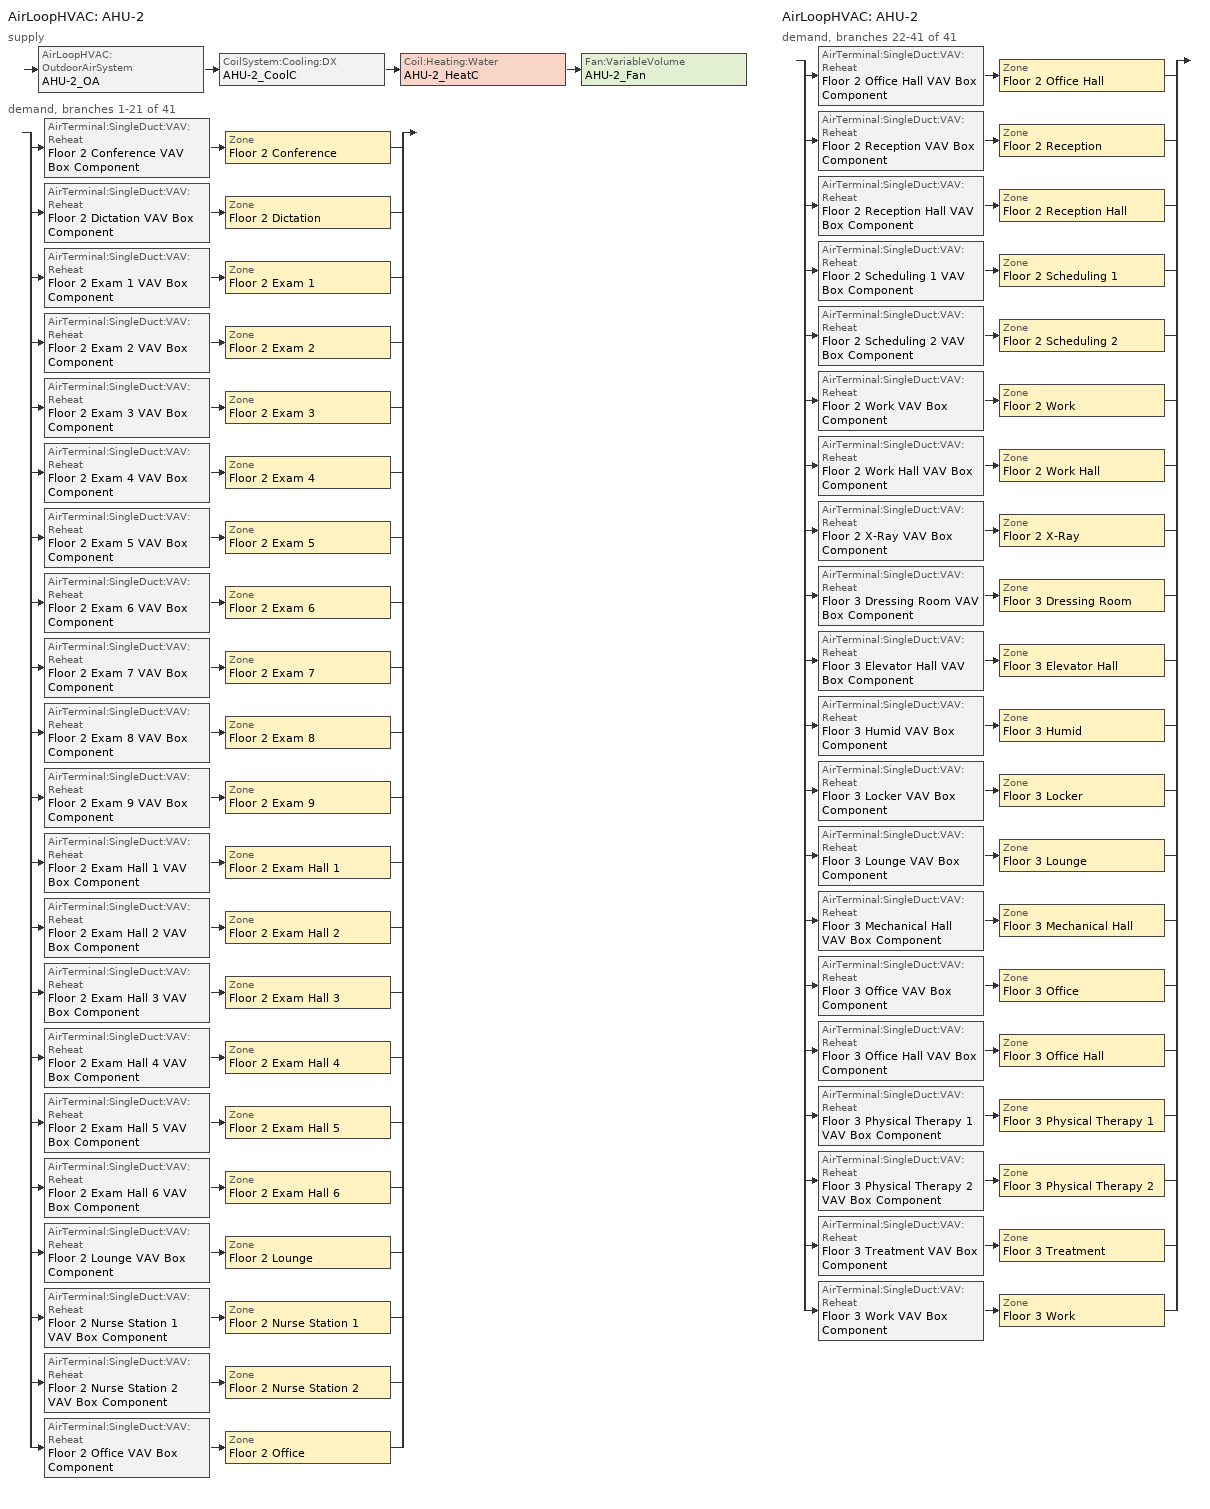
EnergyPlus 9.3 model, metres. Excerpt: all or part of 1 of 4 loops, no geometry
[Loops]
AirLoopHVAC 'AHU-2'
 supply: AirLoopHVAC:OutdoorAirSystem 'AHU-2_OA' > CoilSystem:Cooling:DX 'AHU-2_CoolC' > Coil:Heating:Water 'AHU-2_HeatC' > Fan:VariableVolume 'AHU-2_Fan'
 demand, branches 1-21 of 41: split
  | AirTerminal:SingleDuct:VAV:Reheat 'Floor 2 Conference VAV Box Component' > Zone 'Floor 2 Conference'
  | AirTerminal:SingleDuct:VAV:Reheat 'Floor 2 Dictation VAV Box Component' > Zone 'Floor 2 Dictation'
  | AirTerminal:SingleDuct:VAV:Reheat 'Floor 2 Exam 1 VAV Box Component' > Zone 'Floor 2 Exam 1'
  | AirTerminal:SingleDuct:VAV:Reheat 'Floor 2 Exam 2 VAV Box Component' > Zone 'Floor 2 Exam 2'
  | AirTerminal:SingleDuct:VAV:Reheat 'Floor 2 Exam 3 VAV Box Component' > Zone 'Floor 2 Exam 3'
  | AirTerminal:SingleDuct:VAV:Reheat 'Floor 2 Exam 4 VAV Box Component' > Zone 'Floor 2 Exam 4'
  | AirTerminal:SingleDuct:VAV:Reheat 'Floor 2 Exam 5 VAV Box Component' > Zone 'Floor 2 Exam 5'
  | AirTerminal:SingleDuct:VAV:Reheat 'Floor 2 Exam 6 VAV Box Component' > Zone 'Floor 2 Exam 6'
  | AirTerminal:SingleDuct:VAV:Reheat 'Floor 2 Exam 7 VAV Box Component' > Zone 'Floor 2 Exam 7'
  | AirTerminal:SingleDuct:VAV:Reheat 'Floor 2 Exam 8 VAV Box Component' > Zone 'Floor 2 Exam 8'
  | AirTerminal:SingleDuct:VAV:Reheat 'Floor 2 Exam 9 VAV Box Component' > Zone 'Floor 2 Exam 9'
  | AirTerminal:SingleDuct:VAV:Reheat 'Floor 2 Exam Hall 1 VAV Box Component' > Zone 'Floor 2 Exam Hall 1'
  | AirTerminal:SingleDuct:VAV:Reheat 'Floor 2 Exam Hall 2 VAV Box Component' > Zone 'Floor 2 Exam Hall 2'
  | AirTerminal:SingleDuct:VAV:Reheat 'Floor 2 Exam Hall 3 VAV Box Component' > Zone 'Floor 2 Exam Hall 3'
  | AirTerminal:SingleDuct:VAV:Reheat 'Floor 2 Exam Hall 4 VAV Box Component' > Zone 'Floor 2 Exam Hall 4'
  | AirTerminal:SingleDuct:VAV:Reheat 'Floor 2 Exam Hall 5 VAV Box Component' > Zone 'Floor 2 Exam Hall 5'
  | AirTerminal:SingleDuct:VAV:Reheat 'Floor 2 Exam Hall 6 VAV Box Component' > Zone 'Floor 2 Exam Hall 6'
  | AirTerminal:SingleDuct:VAV:Reheat 'Floor 2 Lounge VAV Box Component' > Zone 'Floor 2 Lounge'
  | AirTerminal:SingleDuct:VAV:Reheat 'Floor 2 Nurse Station 1 VAV Box Component' > Zone 'Floor 2 Nurse Station 1'
  | AirTerminal:SingleDuct:VAV:Reheat 'Floor 2 Nurse Station 2 VAV Box Component' > Zone 'Floor 2 Nurse Station 2'
  | AirTerminal:SingleDuct:VAV:Reheat 'Floor 2 Office VAV Box Component' > Zone 'Floor 2 Office'
AirLoopHVAC 'AHU-2'
 demand, branches 22-41 of 41: split
  | AirTerminal:SingleDuct:VAV:Reheat 'Floor 2 Office Hall VAV Box Component' > Zone 'Floor 2 Office Hall'
  | AirTerminal:SingleDuct:VAV:Reheat 'Floor 2 Reception VAV Box Component' > Zone 'Floor 2 Reception'
  | AirTerminal:SingleDuct:VAV:Reheat 'Floor 2 Reception Hall VAV Box Component' > Zone 'Floor 2 Reception Hall'
  | AirTerminal:SingleDuct:VAV:Reheat 'Floor 2 Scheduling 1 VAV Box Component' > Zone 'Floor 2 Scheduling 1'
  | AirTerminal:SingleDuct:VAV:Reheat 'Floor 2 Scheduling 2 VAV Box Component' > Zone 'Floor 2 Scheduling 2'
  | AirTerminal:SingleDuct:VAV:Reheat 'Floor 2 Work VAV Box Component' > Zone 'Floor 2 Work'
  | AirTerminal:SingleDuct:VAV:Reheat 'Floor 2 Work Hall VAV Box Component' > Zone 'Floor 2 Work Hall'
  | AirTerminal:SingleDuct:VAV:Reheat 'Floor 2 X-Ray VAV Box Component' > Zone 'Floor 2 X-Ray'
  | AirTerminal:SingleDuct:VAV:Reheat 'Floor 3 Dressing Room VAV Box Component' > Zone 'Floor 3 Dressing Room'
  | AirTerminal:SingleDuct:VAV:Reheat 'Floor 3 Elevator Hall VAV Box Component' > Zone 'Floor 3 Elevator Hall'
  | AirTerminal:SingleDuct:VAV:Reheat 'Floor 3 Humid VAV Box Component' > Zone 'Floor 3 Humid'
  | AirTerminal:SingleDuct:VAV:Reheat 'Floor 3 Locker VAV Box Component' > Zone 'Floor 3 Locker'
  | AirTerminal:SingleDuct:VAV:Reheat 'Floor 3 Lounge VAV Box Component' > Zone 'Floor 3 Lounge'
  | AirTerminal:SingleDuct:VAV:Reheat 'Floor 3 Mechanical Hall VAV Box Component' > Zone 'Floor 3 Mechanical Hall'
  | AirTerminal:SingleDuct:VAV:Reheat 'Floor 3 Office VAV Box Component' > Zone 'Floor 3 Office'
  | AirTerminal:SingleDuct:VAV:Reheat 'Floor 3 Office Hall VAV Box Component' > Zone 'Floor 3 Office Hall'
  | AirTerminal:SingleDuct:VAV:Reheat 'Floor 3 Physical Therapy 1 VAV Box Component' > Zone 'Floor 3 Physical Therapy 1'
  | AirTerminal:SingleDuct:VAV:Reheat 'Floor 3 Physical Therapy 2 VAV Box Component' > Zone 'Floor 3 Physical Therapy 2'
  | AirTerminal:SingleDuct:VAV:Reheat 'Floor 3 Treatment VAV Box Component' > Zone 'Floor 3 Treatment'
  | AirTerminal:SingleDuct:VAV:Reheat 'Floor 3 Work VAV Box Component' > Zone 'Floor 3 Work'
[Fan:VariableVolume]
AHU-2_Fan: Availability Schedule=AHU-2_Fan_Sch; Fan Total Efficiency=0.6045; Pressure Rise {Pa}=1515.192; Maximum Flow Rate {m3/s}=AUTOSIZE; Fan Power Minimum Flow Rate Input Method=FixedFlowRate; Fan Power Minimum Air Flow Rate {m3/s}=0; Motor Efficiency=0.93; Motor In Airstream Fraction=1; Fan Power Coefficient 1=0.0407599; Fan Power Coefficient 2=0.088045; Fan Power Coefficient 3=-0.0729261; Fan Power Coefficient 4=0.94374; Fan Power Coefficient 5=0
[Coil:Cooling:DX:TwoSpeed]
AHU-2_CoolC DXCoil: Availability Schedule=ALWAYS_ON; High Speed Gross Rated Total Cooling Capacity {W}=AUTOSIZE; High Speed Rated Sensible Heat Ratio=AUTOSIZE; High Speed Gross Rated Cooling COP {W/W}=2.73415; High Speed Rated Air Flow Rate {m3/s}=AUTOSIZE; Total Cooling Capacity Function of Temperature Curve=Measured_CoolCStandard10Ton_CapFT; Total Cooling Capacity Function of Flow Fraction Curve=Measured_CoolCStandard10Ton_CapFF; Energy Input Ratio Function of Temperature Curve=Measured_CoolCStandard10Ton_EIRFT; Energy Input Ratio Function of Flow Fraction Curve=Measured_CoolCStandard10Ton_EIRFFF; Part Load Fraction Correlation Curve=No_PLR_Degredation; Low Speed Gross Rated Total Cooling Capacity {W}=AUTOSIZE; Low Speed Gross Rated Sensible Heat Ratio=AUTOSIZE; Low Speed Gross Rated Cooling COP {W/W}=2.77485; Low Speed Rated Air Flow Rate {m3/s}=AUTOSIZE; Low Speed Total Cooling Capacity Function of Temperature Curve=Measured_LowSpeedCoolCapLSFT; Low Speed Energy Input Ratio Function of Temperature Curve=Measured_LowSpeedCoolEIRLSFT
[Coil:Heating:Water]
AHU-2_HeatC: Availability Schedule=ALWAYS_ON; U-Factor Times Area Value {W/K}=AUTOSIZE; Maximum Water Flow Rate {m3/s}=AUTOSIZE; Performance Input Method=UFactorTimesAreaAndDesignWaterFlowRate; Rated Capacity {W}=AUTOSIZE; Rated Inlet Water Temperature {C}=82.2; Rated Inlet Air Temperature {C}=16.6; Rated Outlet Water Temperature {C}=71.1; Rated Outlet Air Temperature {C}=32.2
[Coil:Heating:Electric] Availability Schedule=ALWAYS_ON; Efficiency=1; Nominal Capacity {W}=AUTOSIZE
Floor 2 Conference VAV Box Reheat Coil; Floor 2 Dictation VAV Box Reheat Coil; Floor 2 Exam 1 VAV Box Reheat Coil; Floor 2 Exam 2 VAV Box Reheat Coil; Floor 2 Exam 3 VAV Box Reheat Coil; Floor 2 Exam 4 VAV Box Reheat Coil; Floor 2 Exam 5 VAV Box Reheat Coil; Floor 2 Exam 6 VAV Box Reheat Coil; Floor 2 Exam 7 VAV Box Reheat Coil; Floor 2 Exam 8 VAV Box Reheat Coil; Floor 2 Exam 9 VAV Box Reheat Coil; Floor 2 Exam Hall 1 VAV Box Reheat Coil; Floor 2 Exam Hall 2 VAV Box Reheat Coil; Floor 2 Exam Hall 3 VAV Box Reheat Coil; Floor 2 Exam Hall 4 VAV Box Reheat Coil; Floor 2 Exam Hall 5 VAV Box Reheat Coil; Floor 2 Exam Hall 6 VAV Box Reheat Coil; Floor 2 Lounge VAV Box Reheat Coil; Floor 2 Nurse Station 1 VAV Box Reheat Coil; Floor 2 Nurse Station 2 VAV Box Reheat Coil; Floor 2 Office Hall VAV Box Reheat Coil; Floor 2 Office VAV Box Reheat Coil; Floor 2 Reception Hall VAV Box Reheat Coil; Floor 2 Reception VAV Box Reheat Coil; Floor 2 Scheduling 1 VAV Box Reheat Coil; Floor 2 Scheduling 2 VAV Box Reheat Coil; Floor 2 Work Hall VAV Box Reheat Coil; Floor 2 Work VAV Box Reheat Coil; Floor 2 X-Ray VAV Box Reheat Coil; Floor 3 Dressing Room VAV Box Reheat Coil; Floor 3 Elevator Hall VAV Box Reheat Coil; Floor 3 Humid VAV Box Reheat Coil; Floor 3 Locker VAV Box Reheat Coil; Floor 3 Lounge VAV Box Reheat Coil; Floor 3 Mechanical Hall VAV Box Reheat Coil; Floor 3 Office Hall VAV Box Reheat Coil; Floor 3 Office VAV Box Reheat Coil; Floor 3 Physical Therapy 1 VAV Box Reheat Coil; Floor 3 Physical Therapy 2 VAV Box Reheat Coil; Floor 3 Treatment VAV Box Reheat Coil; Floor 3 Work VAV Box Reheat Coil
[AirTerminal:SingleDuct:VAV:Reheat] Availability Schedule=ALWAYS_ON; Maximum Air Flow Rate {m3/s}=AUTOSIZE; Zone Minimum Air Flow Input Method=Constant; Constant Minimum Air Flow Fraction=0.3; Maximum Hot Water or Steam Flow Rate {m3/s}=AUTOSIZE; Minimum Hot Water or Steam Flow Rate {m3/s}=0; Convergence Tolerance=0.001; Damper Heating Action=NORMAL
Name | Reheat Coil
Floor 2 Conference VAV Box Component | Floor 2 Conference VAV Box Reheat Coil
Floor 2 Dictation VAV Box Component | Floor 2 Dictation VAV Box Reheat Coil
Floor 2 Exam 1 VAV Box Component | Floor 2 Exam 1 VAV Box Reheat Coil
Floor 2 Exam 2 VAV Box Component | Floor 2 Exam 2 VAV Box Reheat Coil
Floor 2 Exam 3 VAV Box Component | Floor 2 Exam 3 VAV Box Reheat Coil
Floor 2 Exam 4 VAV Box Component | Floor 2 Exam 4 VAV Box Reheat Coil
Floor 2 Exam 5 VAV Box Component | Floor 2 Exam 5 VAV Box Reheat Coil
Floor 2 Exam 6 VAV Box Component | Floor 2 Exam 6 VAV Box Reheat Coil
Floor 2 Exam 7 VAV Box Component | Floor 2 Exam 7 VAV Box Reheat Coil
Floor 2 Exam 8 VAV Box Component | Floor 2 Exam 8 VAV Box Reheat Coil
Floor 2 Exam 9 VAV Box Component | Floor 2 Exam 9 VAV Box Reheat Coil
Floor 2 Exam Hall 1 VAV Box Component | Floor 2 Exam Hall 1 VAV Box Reheat Coil
Floor 2 Exam Hall 2 VAV Box Component | Floor 2 Exam Hall 2 VAV Box Reheat Coil
Floor 2 Exam Hall 3 VAV Box Component | Floor 2 Exam Hall 3 VAV Box Reheat Coil
Floor 2 Exam Hall 4 VAV Box Component | Floor 2 Exam Hall 4 VAV Box Reheat Coil
Floor 2 Exam Hall 5 VAV Box Component | Floor 2 Exam Hall 5 VAV Box Reheat Coil
Floor 2 Exam Hall 6 VAV Box Component | Floor 2 Exam Hall 6 VAV Box Reheat Coil
Floor 2 Lounge VAV Box Component | Floor 2 Lounge VAV Box Reheat Coil
Floor 2 Nurse Station 1 VAV Box Component | Floor 2 Nurse Station 1 VAV Box Reheat Coil
Floor 2 Nurse Station 2 VAV Box Component | Floor 2 Nurse Station 2 VAV Box Reheat Coil
Floor 2 Office Hall VAV Box Component | Floor 2 Office Hall VAV Box Reheat Coil
Floor 2 Office VAV Box Component | Floor 2 Office VAV Box Reheat Coil
Floor 2 Reception Hall VAV Box Component | Floor 2 Reception Hall VAV Box Reheat Coil
Floor 2 Reception VAV Box Component | Floor 2 Reception VAV Box Reheat Coil
Floor 2 Scheduling 1 VAV Box Component | Floor 2 Scheduling 1 VAV Box Reheat Coil
Floor 2 Scheduling 2 VAV Box Component | Floor 2 Scheduling 2 VAV Box Reheat Coil
Floor 2 Work Hall VAV Box Component | Floor 2 Work Hall VAV Box Reheat Coil
Floor 2 Work VAV Box Component | Floor 2 Work VAV Box Reheat Coil
Floor 2 X-Ray VAV Box Component | Floor 2 X-Ray VAV Box Reheat Coil
Floor 3 Dressing Room VAV Box Component | Floor 3 Dressing Room VAV Box Reheat Coil
Floor 3 Elevator Hall VAV Box Component | Floor 3 Elevator Hall VAV Box Reheat Coil
Floor 3 Humid VAV Box Component | Floor 3 Humid VAV Box Reheat Coil
Floor 3 Locker VAV Box Component | Floor 3 Locker VAV Box Reheat Coil
Floor 3 Lounge VAV Box Component | Floor 3 Lounge VAV Box Reheat Coil
Floor 3 Mechanical Hall VAV Box Component | Floor 3 Mechanical Hall VAV Box Reheat Coil
Floor 3 Office Hall VAV Box Component | Floor 3 Office Hall VAV Box Reheat Coil
Floor 3 Office VAV Box Component | Floor 3 Office VAV Box Reheat Coil
Floor 3 Physical Therapy 1 VAV Box Component | Floor 3 Physical Therapy 1 VAV Box Reheat Coil
Floor 3 Physical Therapy 2 VAV Box Component | Floor 3 Physical Therapy 2 VAV Box Reheat Coil
Floor 3 Treatment VAV Box Component | Floor 3 Treatment VAV Box Reheat Coil
Floor 3 Work VAV Box Component | Floor 3 Work VAV Box Reheat Coil
[Zone equipment]
Floor 2 Conference: Floor 2 Conference VAV Box Component
Floor 2 Dictation: Floor 2 Dictation VAV Box Component
Floor 2 Exam 1: Floor 2 Exam 1 VAV Box Component
Floor 2 Exam 2: Floor 2 Exam 2 VAV Box Component
Floor 2 Exam 3: Floor 2 Exam 3 VAV Box Component
Floor 2 Exam 4: Floor 2 Exam 4 VAV Box Component
Floor 2 Exam 5: Floor 2 Exam 5 VAV Box Component
Floor 2 Exam 6: Floor 2 Exam 6 VAV Box Component
Floor 2 Exam 7: Floor 2 Exam 7 VAV Box Component
Floor 2 Exam 8: Floor 2 Exam 8 VAV Box Component
Floor 2 Exam 9: Floor 2 Exam 9 VAV Box Component
Floor 2 Exam Hall 1: Floor 2 Exam Hall 1 VAV Box Component
Floor 2 Exam Hall 2: Floor 2 Exam Hall 2 VAV Box Component
Floor 2 Exam Hall 3: Floor 2 Exam Hall 3 VAV Box Component
Floor 2 Exam Hall 4: Floor 2 Exam Hall 4 VAV Box Component
Floor 2 Exam Hall 5: Floor 2 Exam Hall 5 VAV Box Component
Floor 2 Exam Hall 6: Floor 2 Exam Hall 6 VAV Box Component
Floor 2 Lounge: Floor 2 Lounge VAV Box Component
Floor 2 Nurse Station 1: Floor 2 Nurse Station 1 VAV Box Component
Floor 2 Nurse Station 2: Floor 2 Nurse Station 2 VAV Box Component
Floor 2 Office: Floor 2 Office VAV Box Component
Floor 2 Office Hall: Floor 2 Office Hall VAV Box Component
Floor 2 Reception: Floor 2 Reception VAV Box Component
Floor 2 Reception Hall: Floor 2 Reception Hall VAV Box Component
Floor 2 Scheduling 1: Floor 2 Scheduling 1 VAV Box Component
Floor 2 Scheduling 2: Floor 2 Scheduling 2 VAV Box Component
Floor 2 Work: Floor 2 Work VAV Box Component
Floor 2 Work Hall: Floor 2 Work Hall VAV Box Component
Floor 2 X-Ray: Floor 2 X-Ray VAV Box Component
Floor 3 Dressing Room: Floor 3 Dressing Room VAV Box Component
Floor 3 Elevator Hall: Floor 3 Elevator Hall VAV Box Component
Floor 3 Humid: Floor 3 Humid VAV Box Component
Floor 3 Locker: Floor 3 Locker VAV Box Component
Floor 3 Lounge: Floor 3 Lounge VAV Box Component
Floor 3 Mechanical Hall: Floor 3 Mechanical Hall VAV Box Component
Floor 3 Office: Floor 3 Office VAV Box Component
Floor 3 Office Hall: Floor 3 Office Hall VAV Box Component
Floor 3 Physical Therapy 1: Floor 3 Physical Therapy 1 VAV Box Component
Floor 3 Physical Therapy 2: Floor 3 Physical Therapy 2 VAV Box Component
Floor 3 Treatment: Floor 3 Treatment VAV Box Component
Floor 3 Work: Floor 3 Work VAV Box Component
[Sizing:Zone] Zone Cooling Design Supply Air Temperature Input Method=SupplyAirTemperature; Zone Cooling Design Supply Air Temperature {C}=12.8; Zone Heating Design Supply Air Temperature Input Method=SupplyAirTemperature; Zone Cooling Design Supply Air Humidity Ratio {kgWater/kgDryAir}=0.0078; Zone Heating Design Supply Air Humidity Ratio {kgWater/kgDryAir}=0.008; Cooling Design Air Flow Method=DesignDayWithLimit; Heating Design Air Flow Method=DesignDay; Account for Dedicated Outdoor Air System=No; Dedicated Outdoor Air System Control Strategy=NeutralSupplyAir; Dedicated Outdoor Air Low Setpoint Temperature for Design {C}=autosize; Dedicated Outdoor Air High Setpoint Temperature for Design {C}=autosize
Name | Zone Heating Design Supply Air Temperature {C} | Design Specification Outdoor Air Object | Cooling Minimum Air Flow {m3/s}
Floor 2 Conference | 40 | SZ DSOA Floor 2 Conference
Floor 2 Dictation | 40 | SZ DSOA Floor 2 Dictation
Floor 2 Exam 1 | 50 | SZ DSOA Floor 2 Exam 1 | 0.169901
Floor 2 Exam 2 | 40 | SZ DSOA Floor 2 Exam 2 | 0.254852
Floor 2 Exam 3 | 40 | SZ DSOA Floor 2 Exam 3 | 0.339802
Floor 2 Exam 4 | 40 | SZ DSOA Floor 2 Exam 4 | 0.039644
Floor 2 Exam 5 | 40 | SZ DSOA Floor 2 Exam 5 | 0.165182
Floor 2 Exam 6 | 50 | SZ DSOA Floor 2 Exam 6 | 0.106188
Floor 2 Exam 7 | 40 | SZ DSOA Floor 2 Exam 7 | 0.373782
Floor 2 Exam 8 | 50 | SZ DSOA Floor 2 Exam 8 | 0.127426
Floor 2 Exam 9 | 40 | SZ DSOA Floor 2 Exam 9 | 0.186891
Floor 2 Exam Hall 1 | 40 | SZ DSOA Floor 2 Exam Hall 1
Floor 2 Exam Hall 2 | 40 | SZ DSOA Floor 2 Exam Hall 2
Floor 2 Exam Hall 3 | 40 | SZ DSOA Floor 2 Exam Hall 3
Floor 2 Exam Hall 4 | 40 | SZ DSOA Floor 2 Exam Hall 4
Floor 2 Exam Hall 5 | 40 | SZ DSOA Floor 2 Exam Hall 5
Floor 2 Exam Hall 6 | 40 | SZ DSOA Floor 2 Exam Hall 6
Floor 2 Lounge | 40 | SZ DSOA Floor 2 Lounge
Floor 2 Nurse Station 1 | 40 | SZ DSOA Floor 2 Nurse Station 1
Floor 2 Nurse Station 2 | 40 | SZ DSOA Floor 2 Nurse Station 2
Floor 2 Office | 50 | SZ DSOA Floor 2 Office
Floor 2 Office Hall | 40 | SZ DSOA Floor 2 Office Hall
Floor 2 Reception | 40 | SZ DSOA Floor 2 Reception
Floor 2 Reception Hall | 40 | SZ DSOA Floor 2 Reception Hall
Floor 2 Scheduling 1 | 40 | SZ DSOA Floor 2 Scheduling 1
Floor 2 Scheduling 2 | 40 | SZ DSOA Floor 2 Scheduling 2
Floor 2 Work | 40 | SZ DSOA Floor 2 Work
Floor 2 Work Hall | 40 | SZ DSOA Floor 2 Work Hall
Floor 2 X-Ray | 40 | SZ DSOA Floor 2 X-Ray | 0.424753
Floor 3 Dressing Room | 40 | SZ DSOA Floor 3 Dressing Room
Floor 3 Elevator Hall | 40 | SZ DSOA Floor 3 Elevator Hall
Floor 3 Humid | 40 | SZ DSOA Floor 3 Humid
Floor 3 Locker | 40 | SZ DSOA Floor 3 Locker
Floor 3 Lounge | 40 | SZ DSOA Floor 3 Lounge
Floor 3 Mechanical Hall | 40 | SZ DSOA Floor 3 Mechanical Hall
Floor 3 Office | 50 | SZ DSOA Floor 3 Office
Floor 3 Office Hall | 40 | SZ DSOA Floor 3 Office Hall
Floor 3 Physical Therapy 1 | 40 | SZ DSOA Floor 3 Physical Therapy 1 | 0.613532
Floor 3 Physical Therapy 2 | 40 | SZ DSOA Floor 3 Physical Therapy 2 | 0.279393
Floor 3 Treatment | 40 | SZ DSOA Floor 3 Treatment | 0.224647
Floor 3 Work | 50 | SZ DSOA Floor 3 Work
[DesignSpecification:OutdoorAir]
Name | Outdoor Air Method | Outdoor Air Flow per Person {m3/s-person} | Outdoor Air Flow per Zone Floor Area {m3/s-m2}
SZ DSOA Floor 2 Conference; SZ DSOA Floor 2 Dictation; SZ DSOA Floor 2 Nurse Station 1; SZ DSOA Floor 2 Nurse Station 2; SZ DSOA Floor 2 Office; SZ DSOA Floor 2 Scheduling 1; SZ DSOA Floor 2 Scheduling 2; SZ DSOA Floor 2 Work; SZ DSOA Floor 3 Dressing Room; SZ DSOA Floor 3 Humid; SZ DSOA Floor 3 Office; SZ DSOA Floor 3 Work | Flow/Person | 0.01
SZ DSOA Floor 2 Exam 1; SZ DSOA Floor 2 Exam 2; SZ DSOA Floor 2 Exam 3; SZ DSOA Floor 2 Exam 4; SZ DSOA Floor 2 Exam 5; SZ DSOA Floor 2 Exam 6; SZ DSOA Floor 2 Exam 7; SZ DSOA Floor 2 Exam 8; SZ DSOA Floor 2 Exam 9; SZ DSOA Floor 2 X-Ray; SZ DSOA Floor 3 Treatment | Flow/Area |  | 0.001524
SZ DSOA Floor 2 Exam Hall 1; SZ DSOA Floor 2 Exam Hall 2; SZ DSOA Floor 2 Exam Hall 3; SZ DSOA Floor 2 Exam Hall 4; SZ DSOA Floor 2 Exam Hall 5; SZ DSOA Floor 2 Exam Hall 6; SZ DSOA Floor 2 Office Hall; SZ DSOA Floor 2 Reception Hall; SZ DSOA Floor 2 Work Hall; SZ DSOA Floor 3 Elevator Hall; SZ DSOA Floor 3 Mechanical Hall; SZ DSOA Floor 3 Office Hall | Flow/Area |  | 0.000254
SZ DSOA Floor 2 Lounge; SZ DSOA Floor 2 Reception; SZ DSOA Floor 3 Locker; SZ DSOA Floor 3 Lounge; SZ DSOA Floor 3 Physical Therapy 1; SZ DSOA Floor 3 Physical Therapy 2 | Flow/Person | 0.007079
[ZoneControl:Thermostat] Control Type Schedule=Dual Zone Control Type Sched; Control 1=Typical DualSPSched
Name | Zone or ZoneList
Floor 2 Conference Thermostat | Floor 2 Conference
Floor 2 Dictation Thermostat | Floor 2 Dictation
Floor 2 Exam 1 Thermostat | Floor 2 Exam 1
Floor 2 Exam 2 Thermostat | Floor 2 Exam 2
Floor 2 Exam 3 Thermostat | Floor 2 Exam 3
Floor 2 Exam 4 Thermostat | Floor 2 Exam 4
Floor 2 Exam 5 Thermostat | Floor 2 Exam 5
Floor 2 Exam 6 Thermostat | Floor 2 Exam 6
Floor 2 Exam 7 Thermostat | Floor 2 Exam 7
Floor 2 Exam 8 Thermostat | Floor 2 Exam 8
Floor 2 Exam 9 Thermostat | Floor 2 Exam 9
Floor 2 Exam Hall 1 Thermostat | Floor 2 Exam Hall 1
Floor 2 Exam Hall 2 Thermostat | Floor 2 Exam Hall 2
Floor 2 Exam Hall 3 Thermostat | Floor 2 Exam Hall 3
Floor 2 Exam Hall 4 Thermostat | Floor 2 Exam Hall 4
Floor 2 Exam Hall 5 Thermostat | Floor 2 Exam Hall 5
Floor 2 Exam Hall 6 Thermostat | Floor 2 Exam Hall 6
Floor 2 Lounge Thermostat | Floor 2 Lounge
Floor 2 Nurse Station 1 Thermostat | Floor 2 Nurse Station 1
Floor 2 Nurse Station 2 Thermostat | Floor 2 Nurse Station 2
Floor 2 Office Hall Thermostat | Floor 2 Office Hall
Floor 2 Office Thermostat | Floor 2 Office
Floor 2 Reception Hall Thermostat | Floor 2 Reception Hall
Floor 2 Reception Thermostat | Floor 2 Reception
Floor 2 Scheduling 1 Thermostat | Floor 2 Scheduling 1
Floor 2 Scheduling 2 Thermostat | Floor 2 Scheduling 2
Floor 2 Work Hall Thermostat | Floor 2 Work Hall
Floor 2 Work Thermostat | Floor 2 Work
Floor 2 X-Ray Thermostat | Floor 2 X-Ray
Floor 3 Dressing Room Thermostat | Floor 3 Dressing Room
Floor 3 Elevator Hall Thermostat | Floor 3 Elevator Hall
Floor 3 Humid Thermostat | Floor 3 Humid
Floor 3 Locker Thermostat | Floor 3 Locker
Floor 3 Lounge Thermostat | Floor 3 Lounge
Floor 3 Mechanical Hall Thermostat | Floor 3 Mechanical Hall
Floor 3 Office Hall Thermostat | Floor 3 Office Hall
Floor 3 Office Thermostat | Floor 3 Office
Floor 3 Physical Therapy 1 Thermostat | Floor 3 Physical Therapy 1
Floor 3 Physical Therapy 2 Thermostat | Floor 3 Physical Therapy 2
Floor 3 Treatment Thermostat | Floor 3 Treatment
Floor 3 Work Thermostat | Floor 3 Work
[ThermostatSetpoint:DualSetpoint]
Typical DualSPSched: Heating Setpoint Temperature Schedule=HTGSETP_SCH; Cooling Setpoint Temperature Schedule=CLGSETP_SCH
[Sizing:System]
AHU-2: Type of Load to Size On=Sensible; Design Outdoor Air Flow Rate {m3/s}=AUTOSIZE; Central Heating Maximum System Air Flow Ratio=0.3; Preheat Design Temperature {C}=7; Preheat Design Humidity Ratio {kgWater/kgDryAir}=0.008; Precool Design Temperature {C}=11.1; Precool Design Humidity Ratio {kgWater/kgDryAir}=0.008; Central Cooling Design Supply Air Temperature {C}=11.1; Central Heating Design Supply Air Temperature {C}=16; Type of Zone Sum to Use=Coincident; 100% Outdoor Air in Cooling=No; 100% Outdoor Air in Heating=No; Central Cooling Design Supply Air Humidity Ratio {kgWater/kgDryAir}=0.0078; Central Heating Design Supply Air Humidity Ratio {kgWater/kgDryAir}=0.0078; Cooling Supply Air Flow Rate Method=DesignDay; Heating Supply Air Flow Rate Method=DesignDay; System Outdoor Air Method=ZoneSum; Zone Maximum Outdoor Air Fraction=1; Cooling Design Capacity Method=CoolingDesignCapacity; Cooling Design Capacity {W}=autosize; Heating Design Capacity Method=HeatingDesignCapacity; Heating Design Capacity {W}=autosize; Central Cooling Capacity Control Method=OnOff
[Controller:OutdoorAir]
AHU-2_OA_Controller: Minimum Outdoor Air Flow Rate {m3/s}=AUTOSIZE; Maximum Outdoor Air Flow Rate {m3/s}=AUTOSIZE; Economizer Control Type=NoEconomizer; Economizer Control Action Type=ModulateFlow; Economizer Maximum Limit Dry-Bulb Temperature {C}=18.3; Economizer Maximum Limit Enthalpy {J/kg}=64000; Economizer Minimum Limit Dry-Bulb Temperature {C}=-100; Lockout Type=NoLockout; Minimum Limit Type=FixedMinimum; Minimum Outdoor Air Schedule=AHU-2_Fan_Sch
[Controller:WaterCoil]
AHU-2_HeatC_Controller: Control Variable=Temperature; Action=Normal; Actuator Variable=Flow; Controller Convergence Tolerance {deltaC}=0.0001; Maximum Actuated Flow {m3/s}=AUTOSIZE; Minimum Actuated Flow {m3/s}=0
[SetpointManager:Scheduled]
AHU-2 SAT setpoint: Control Variable=Temperature; Schedule=VAV_SAT_SCH; Setpoint Node or NodeList=AHU-2 Supply Equipment Outlet Node
[AirLoopHVAC]
AHU-2: Design Supply Air Flow Rate {m3/s}=AUTOSIZE
[CoilSystem:Cooling:DX]
AHU-2_CoolC: Availability Schedule=ALWAYS_ON; Cooling Coil=AHU-2_CoolC DXCoil
[SetpointManager:MixedAir] Control Variable=Temperature
Name | Setpoint Node or NodeList
AHU-2_CoolC SAT Manager | AHU-2_CoolC-AHU-2_HeatCNode
AHU-2_HeatC SAT Manager | AHU-2_HeatC-AHU-2_FanNode
AHU-2_OAMixed Air Temp Manager | AHU-2_OA-AHU-2_CoolCNode
[EnergyManagementSystem:Sensor]
Cooling_Coil_2: AHU-2_COOLC DXCOIL; Cooling Coil Electric Energy
Heating_Coil_1: FLOOR 2 CONFERENCE VAV BOX REHEAT COIL; Heating Coil Electric Energy
Heating_Coil_2: FLOOR 2 DICTATION VAV BOX REHEAT COIL; Heating Coil Electric Energy
Heating_Coil_3: FLOOR 2 EXAM 1 VAV BOX REHEAT COIL; Heating Coil Electric Energy
Heating_Coil_4: FLOOR 2 EXAM 2 VAV BOX REHEAT COIL; Heating Coil Electric Energy
Heating_Coil_5: FLOOR 2 EXAM 3 VAV BOX REHEAT COIL; Heating Coil Electric Energy
Heating_Coil_6: FLOOR 2 EXAM 4 VAV BOX REHEAT COIL; Heating Coil Electric Energy
Heating_Coil_7: FLOOR 2 EXAM 5 VAV BOX REHEAT COIL; Heating Coil Electric Energy
Heating_Coil_8: FLOOR 2 EXAM 6 VAV BOX REHEAT COIL; Heating Coil Electric Energy
Heating_Coil_9: FLOOR 2 EXAM 7 VAV BOX REHEAT COIL; Heating Coil Electric Energy
Heating_Coil_10: FLOOR 2 EXAM 8 VAV BOX REHEAT COIL; Heating Coil Electric Energy
Heating_Coil_11: FLOOR 2 EXAM 9 VAV BOX REHEAT COIL; Heating Coil Electric Energy
Heating_Coil_12: FLOOR 2 EXAM HALL 1 VAV BOX REHEAT COIL; Heating Coil Electric Energy
Heating_Coil_13: FLOOR 2 EXAM HALL 2 VAV BOX REHEAT COIL; Heating Coil Electric Energy
Heating_Coil_14: FLOOR 2 EXAM HALL 3 VAV BOX REHEAT COIL; Heating Coil Electric Energy
Heating_Coil_15: FLOOR 2 EXAM HALL 4 VAV BOX REHEAT COIL; Heating Coil Electric Energy
Heating_Coil_16: FLOOR 2 EXAM HALL 5 VAV BOX REHEAT COIL; Heating Coil Electric Energy
Heating_Coil_17: FLOOR 2 EXAM HALL 6 VAV BOX REHEAT COIL; Heating Coil Electric Energy
Heating_Coil_18: FLOOR 2 LOUNGE VAV BOX REHEAT COIL; Heating Coil Electric Energy
Heating_Coil_19: FLOOR 2 NURSE STATION 1 VAV BOX REHEAT COIL; Heating Coil Electric Energy
Heating_Coil_20: FLOOR 2 NURSE STATION 2 VAV BOX REHEAT COIL; Heating Coil Electric Energy
Heating_Coil_21: FLOOR 2 OFFICE HALL VAV BOX REHEAT COIL; Heating Coil Electric Energy
Heating_Coil_22: FLOOR 2 OFFICE VAV BOX REHEAT COIL; Heating Coil Electric Energy
Heating_Coil_23: FLOOR 2 RECEPTION HALL VAV BOX REHEAT COIL; Heating Coil Electric Energy
Heating_Coil_24: FLOOR 2 RECEPTION VAV BOX REHEAT COIL; Heating Coil Electric Energy
Heating_Coil_25: FLOOR 2 SCHEDULING 1 VAV BOX REHEAT COIL; Heating Coil Electric Energy
Heating_Coil_26: FLOOR 2 SCHEDULING 2 VAV BOX REHEAT COIL; Heating Coil Electric Energy
Heating_Coil_27: FLOOR 2 WORK HALL VAV BOX REHEAT COIL; Heating Coil Electric Energy
Heating_Coil_28: FLOOR 2 WORK VAV BOX REHEAT COIL; Heating Coil Electric Energy
Heating_Coil_29: FLOOR 2 X-RAY VAV BOX REHEAT COIL; Heating Coil Electric Energy
Heating_Coil_30: FLOOR 3 DRESSING ROOM VAV BOX REHEAT COIL; Heating Coil Electric Energy
Heating_Coil_31: FLOOR 3 ELEVATOR HALL VAV BOX REHEAT COIL; Heating Coil Electric Energy
Heating_Coil_32: FLOOR 3 HUMID VAV BOX REHEAT COIL; Heating Coil Electric Energy
Heating_Coil_33: FLOOR 3 LOCKER VAV BOX REHEAT COIL; Heating Coil Electric Energy
Heating_Coil_34: FLOOR 3 LOUNGE VAV BOX REHEAT COIL; Heating Coil Electric Energy
Heating_Coil_35: FLOOR 3 MECHANICAL HALL VAV BOX REHEAT COIL; Heating Coil Electric Energy
Heating_Coil_36: FLOOR 3 OFFICE HALL VAV BOX REHEAT COIL; Heating Coil Electric Energy
Heating_Coil_37: FLOOR 3 OFFICE VAV BOX REHEAT COIL; Heating Coil Electric Energy
Heating_Coil_38: FLOOR 3 PHYSICAL THERAPY 1 VAV BOX REHEAT COIL; Heating Coil Electric Energy
Heating_Coil_39: FLOOR 3 PHYSICAL THERAPY 2 VAV BOX REHEAT COIL; Heating Coil Electric Energy
Heating_Coil_40: FLOOR 3 TREATMENT VAV BOX REHEAT COIL; Heating Coil Electric Energy
Heating_Coil_41: FLOOR 3 WORK VAV BOX REHEAT COIL; Heating Coil Electric Energy
FLOOR_2_CONFERENCE_O: FLOOR 2 CONFERENCE; Zone People Occupant Count
FLOOR_2_CONFERENCE_T: FLOOR 2 CONFERENCE; Zone Mean Air Temperature
FLOOR_2_CONFERENCE_H: FLOOR 2 CONFERENCE; Zone Air System Sensible Heating Energy
FLOOR_2_CONFERENCE_C: FLOOR 2 CONFERENCE; Zone Air System Sensible Cooling Energy
FLOOR_2_DICTATION_O: FLOOR 2 DICTATION; Zone People Occupant Count
FLOOR_2_DICTATION_T: FLOOR 2 DICTATION; Zone Mean Air Temperature
FLOOR_2_DICTATION_H: FLOOR 2 DICTATION; Zone Air System Sensible Heating Energy
FLOOR_2_DICTATION_C: FLOOR 2 DICTATION; Zone Air System Sensible Cooling Energy
FLOOR_2_EXAM_1_O: FLOOR 2 EXAM 1; Zone People Occupant Count
FLOOR_2_EXAM_1_T: FLOOR 2 EXAM 1; Zone Mean Air Temperature
FLOOR_2_EXAM_1_H: FLOOR 2 EXAM 1; Zone Air System Sensible Heating Energy
FLOOR_2_EXAM_1_C: FLOOR 2 EXAM 1; Zone Air System Sensible Cooling Energy
FLOOR_2_EXAM_2_O: FLOOR 2 EXAM 2; Zone People Occupant Count
FLOOR_2_EXAM_2_T: FLOOR 2 EXAM 2; Zone Mean Air Temperature
FLOOR_2_EXAM_2_H: FLOOR 2 EXAM 2; Zone Air System Sensible Heating Energy
FLOOR_2_EXAM_2_C: FLOOR 2 EXAM 2; Zone Air System Sensible Cooling Energy
FLOOR_2_EXAM_3_O: FLOOR 2 EXAM 3; Zone People Occupant Count
FLOOR_2_EXAM_3_T: FLOOR 2 EXAM 3; Zone Mean Air Temperature
FLOOR_2_EXAM_3_H: FLOOR 2 EXAM 3; Zone Air System Sensible Heating Energy
FLOOR_2_EXAM_3_C: FLOOR 2 EXAM 3; Zone Air System Sensible Cooling Energy
FLOOR_2_EXAM_4_O: FLOOR 2 EXAM 4; Zone People Occupant Count
FLOOR_2_EXAM_4_T: FLOOR 2 EXAM 4; Zone Mean Air Temperature
FLOOR_2_EXAM_4_H: FLOOR 2 EXAM 4; Zone Air System Sensible Heating Energy
FLOOR_2_EXAM_4_C: FLOOR 2 EXAM 4; Zone Air System Sensible Cooling Energy
FLOOR_2_EXAM_5_O: FLOOR 2 EXAM 5; Zone People Occupant Count
FLOOR_2_EXAM_5_T: FLOOR 2 EXAM 5; Zone Mean Air Temperature
FLOOR_2_EXAM_5_H: FLOOR 2 EXAM 5; Zone Air System Sensible Heating Energy
FLOOR_2_EXAM_5_C: FLOOR 2 EXAM 5; Zone Air System Sensible Cooling Energy
FLOOR_2_EXAM_6_O: FLOOR 2 EXAM 6; Zone People Occupant Count
FLOOR_2_EXAM_6_T: FLOOR 2 EXAM 6; Zone Mean Air Temperature
FLOOR_2_EXAM_6_H: FLOOR 2 EXAM 6; Zone Air System Sensible Heating Energy
FLOOR_2_EXAM_6_C: FLOOR 2 EXAM 6; Zone Air System Sensible Cooling Energy
FLOOR_2_EXAM_7_O: FLOOR 2 EXAM 7; Zone People Occupant Count
FLOOR_2_EXAM_7_T: FLOOR 2 EXAM 7; Zone Mean Air Temperature
FLOOR_2_EXAM_7_H: FLOOR 2 EXAM 7; Zone Air System Sensible Heating Energy
FLOOR_2_EXAM_7_C: FLOOR 2 EXAM 7; Zone Air System Sensible Cooling Energy
FLOOR_2_EXAM_8_O: FLOOR 2 EXAM 8; Zone People Occupant Count
FLOOR_2_EXAM_8_T: FLOOR 2 EXAM 8; Zone Mean Air Temperature
FLOOR_2_EXAM_8_H: FLOOR 2 EXAM 8; Zone Air System Sensible Heating Energy
FLOOR_2_EXAM_8_C: FLOOR 2 EXAM 8; Zone Air System Sensible Cooling Energy
FLOOR_2_EXAM_9_O: FLOOR 2 EXAM 9; Zone People Occupant Count
FLOOR_2_EXAM_9_T: FLOOR 2 EXAM 9; Zone Mean Air Temperature
FLOOR_2_EXAM_9_H: FLOOR 2 EXAM 9; Zone Air System Sensible Heating Energy
FLOOR_2_EXAM_9_C: FLOOR 2 EXAM 9; Zone Air System Sensible Cooling Energy
FLOOR_2_EXAM_HALL_1_T: FLOOR 2 EXAM HALL 1; Zone Mean Air Temperature
FLOOR_2_EXAM_HALL_1_H: FLOOR 2 EXAM HALL 1; Zone Air System Sensible Heating Energy
FLOOR_2_EXAM_HALL_1_C: FLOOR 2 EXAM HALL 1; Zone Air System Sensible Cooling Energy
FLOOR_2_EXAM_HALL_2_T: FLOOR 2 EXAM HALL 2; Zone Mean Air Temperature
FLOOR_2_EXAM_HALL_2_H: FLOOR 2 EXAM HALL 2; Zone Air System Sensible Heating Energy
FLOOR_2_EXAM_HALL_2_C: FLOOR 2 EXAM HALL 2; Zone Air System Sensible Cooling Energy
FLOOR_2_EXAM_HALL_3_T: FLOOR 2 EXAM HALL 3; Zone Mean Air Temperature
FLOOR_2_EXAM_HALL_3_H: FLOOR 2 EXAM HALL 3; Zone Air System Sensible Heating Energy
FLOOR_2_EXAM_HALL_3_C: FLOOR 2 EXAM HALL 3; Zone Air System Sensible Cooling Energy
FLOOR_2_EXAM_HALL_4_T: FLOOR 2 EXAM HALL 4; Zone Mean Air Temperature
FLOOR_2_EXAM_HALL_4_H: FLOOR 2 EXAM HALL 4; Zone Air System Sensible Heating Energy
FLOOR_2_EXAM_HALL_4_C: FLOOR 2 EXAM HALL 4; Zone Air System Sensible Cooling Energy
FLOOR_2_EXAM_HALL_5_T: FLOOR 2 EXAM HALL 5; Zone Mean Air Temperature
FLOOR_2_EXAM_HALL_5_H: FLOOR 2 EXAM HALL 5; Zone Air System Sensible Heating Energy
FLOOR_2_EXAM_HALL_5_C: FLOOR 2 EXAM HALL 5; Zone Air System Sensible Cooling Energy
FLOOR_2_EXAM_HALL_6_T: FLOOR 2 EXAM HALL 6; Zone Mean Air Temperature
FLOOR_2_EXAM_HALL_6_H: FLOOR 2 EXAM HALL 6; Zone Air System Sensible Heating Energy
FLOOR_2_EXAM_HALL_6_C: FLOOR 2 EXAM HALL 6; Zone Air System Sensible Cooling Energy
FLOOR_2_LOUNGE_O: FLOOR 2 LOUNGE; Zone People Occupant Count
FLOOR_2_LOUNGE_T: FLOOR 2 LOUNGE; Zone Mean Air Temperature
FLOOR_2_LOUNGE_H: FLOOR 2 LOUNGE; Zone Air System Sensible Heating Energy
FLOOR_2_LOUNGE_C: FLOOR 2 LOUNGE; Zone Air System Sensible Cooling Energy
FLOOR_2_NURSE_STATION_1_O: FLOOR 2 NURSE STATION 1; Zone People Occupant Count
FLOOR_2_NURSE_STATION_1_T: FLOOR 2 NURSE STATION 1; Zone Mean Air Temperature
FLOOR_2_NURSE_STATION_1_H: FLOOR 2 NURSE STATION 1; Zone Air System Sensible Heating Energy
FLOOR_2_NURSE_STATION_1_C: FLOOR 2 NURSE STATION 1; Zone Air System Sensible Cooling Energy
FLOOR_2_NURSE_STATION_2_O: FLOOR 2 NURSE STATION 2; Zone People Occupant Count
FLOOR_2_NURSE_STATION_2_T: FLOOR 2 NURSE STATION 2; Zone Mean Air Temperature
FLOOR_2_NURSE_STATION_2_H: FLOOR 2 NURSE STATION 2; Zone Air System Sensible Heating Energy
FLOOR_2_NURSE_STATION_2_C: FLOOR 2 NURSE STATION 2; Zone Air System Sensible Cooling Energy
FLOOR_2_OFFICE_O: FLOOR 2 OFFICE; Zone People Occupant Count
FLOOR_2_OFFICE_T: FLOOR 2 OFFICE; Zone Mean Air Temperature
FLOOR_2_OFFICE_H: FLOOR 2 OFFICE; Zone Air System Sensible Heating Energy
FLOOR_2_OFFICE_C: FLOOR 2 OFFICE; Zone Air System Sensible Cooling Energy
FLOOR_2_OFFICE_HALL_T: FLOOR 2 OFFICE HALL; Zone Mean Air Temperature
FLOOR_2_OFFICE_HALL_H: FLOOR 2 OFFICE HALL; Zone Air System Sensible Heating Energy
FLOOR_2_OFFICE_HALL_C: FLOOR 2 OFFICE HALL; Zone Air System Sensible Cooling Energy
FLOOR_2_RECEPTION_O: FLOOR 2 RECEPTION; Zone People Occupant Count
FLOOR_2_RECEPTION_T: FLOOR 2 RECEPTION; Zone Mean Air Temperature
FLOOR_2_RECEPTION_H: FLOOR 2 RECEPTION; Zone Air System Sensible Heating Energy
FLOOR_2_RECEPTION_C: FLOOR 2 RECEPTION; Zone Air System Sensible Cooling Energy
FLOOR_2_RECEPTION_HALL_T: FLOOR 2 RECEPTION HALL; Zone Mean Air Temperature
FLOOR_2_RECEPTION_HALL_H: FLOOR 2 RECEPTION HALL; Zone Air System Sensible Heating Energy
FLOOR_2_RECEPTION_HALL_C: FLOOR 2 RECEPTION HALL; Zone Air System Sensible Cooling Energy
FLOOR_2_SCHEDULING_1_O: FLOOR 2 SCHEDULING 1; Zone People Occupant Count
FLOOR_2_SCHEDULING_1_T: FLOOR 2 SCHEDULING 1; Zone Mean Air Temperature
FLOOR_2_SCHEDULING_1_H: FLOOR 2 SCHEDULING 1; Zone Air System Sensible Heating Energy
FLOOR_2_SCHEDULING_1_C: FLOOR 2 SCHEDULING 1; Zone Air System Sensible Cooling Energy
FLOOR_2_SCHEDULING_2_O: FLOOR 2 SCHEDULING 2; Zone People Occupant Count
FLOOR_2_SCHEDULING_2_T: FLOOR 2 SCHEDULING 2; Zone Mean Air Temperature
FLOOR_2_SCHEDULING_2_H: FLOOR 2 SCHEDULING 2; Zone Air System Sensible Heating Energy
FLOOR_2_SCHEDULING_2_C: FLOOR 2 SCHEDULING 2; Zone Air System Sensible Cooling Energy
FLOOR_2_WORK_O: FLOOR 2 WORK; Zone People Occupant Count
FLOOR_2_WORK_T: FLOOR 2 WORK; Zone Mean Air Temperature
FLOOR_2_WORK_H: FLOOR 2 WORK; Zone Air System Sensible Heating Energy
FLOOR_2_WORK_C: FLOOR 2 WORK; Zone Air System Sensible Cooling Energy
FLOOR_2_WORK_HALL_T: FLOOR 2 WORK HALL; Zone Mean Air Temperature
FLOOR_2_WORK_HALL_H: FLOOR 2 WORK HALL; Zone Air System Sensible Heating Energy
FLOOR_2_WORK_HALL_C: FLOOR 2 WORK HALL; Zone Air System Sensible Cooling Energy
FLOOR_2_X_RAY_O: FLOOR 2 X-RAY; Zone People Occupant Count
FLOOR_2_X_RAY_T: FLOOR 2 X-RAY; Zone Mean Air Temperature
FLOOR_2_X_RAY_H: FLOOR 2 X-RAY; Zone Air System Sensible Heating Energy
FLOOR_2_X_RAY_C: FLOOR 2 X-RAY; Zone Air System Sensible Cooling Energy
FLOOR_3_DRESSING_ROOM_O: FLOOR 3 DRESSING ROOM; Zone People Occupant Count
FLOOR_3_DRESSING_ROOM_T: FLOOR 3 DRESSING ROOM; Zone Mean Air Temperature
FLOOR_3_DRESSING_ROOM_H: FLOOR 3 DRESSING ROOM; Zone Air System Sensible Heating Energy
FLOOR_3_DRESSING_ROOM_C: FLOOR 3 DRESSING ROOM; Zone Air System Sensible Cooling Energy
FLOOR_3_ELEVATOR_HALL_T: FLOOR 3 ELEVATOR HALL; Zone Mean Air Temperature
FLOOR_3_ELEVATOR_HALL_H: FLOOR 3 ELEVATOR HALL; Zone Air System Sensible Heating Energy
FLOOR_3_ELEVATOR_HALL_C: FLOOR 3 ELEVATOR HALL; Zone Air System Sensible Cooling Energy
FLOOR_3_HUMID_O: FLOOR 3 HUMID; Zone People Occupant Count
FLOOR_3_HUMID_T: FLOOR 3 HUMID; Zone Mean Air Temperature
FLOOR_3_HUMID_H: FLOOR 3 HUMID; Zone Air System Sensible Heating Energy
FLOOR_3_HUMID_C: FLOOR 3 HUMID; Zone Air System Sensible Cooling Energy
FLOOR_3_LOCKER_O: FLOOR 3 LOCKER; Zone People Occupant Count
FLOOR_3_LOCKER_T: FLOOR 3 LOCKER; Zone Mean Air Temperature
FLOOR_3_LOCKER_H: FLOOR 3 LOCKER; Zone Air System Sensible Heating Energy
FLOOR_3_LOCKER_C: FLOOR 3 LOCKER; Zone Air System Sensible Cooling Energy
FLOOR_3_LOUNGE_O: FLOOR 3 LOUNGE; Zone People Occupant Count
FLOOR_3_LOUNGE_T: FLOOR 3 LOUNGE; Zone Mean Air Temperature
FLOOR_3_LOUNGE_H: FLOOR 3 LOUNGE; Zone Air System Sensible Heating Energy
FLOOR_3_LOUNGE_C: FLOOR 3 LOUNGE; Zone Air System Sensible Cooling Energy
FLOOR_3_MECHANICAL_HALL_T: FLOOR 3 MECHANICAL HALL; Zone Mean Air Temperature
FLOOR_3_MECHANICAL_HALL_H: FLOOR 3 MECHANICAL HALL; Zone Air System Sensible Heating Energy
FLOOR_3_MECHANICAL_HALL_C: FLOOR 3 MECHANICAL HALL; Zone Air System Sensible Cooling Energy
FLOOR_3_OFFICE_O: FLOOR 3 OFFICE; Zone People Occupant Count
FLOOR_3_OFFICE_T: FLOOR 3 OFFICE; Zone Mean Air Temperature
FLOOR_3_OFFICE_H: FLOOR 3 OFFICE; Zone Air System Sensible Heating Energy
FLOOR_3_OFFICE_C: FLOOR 3 OFFICE; Zone Air System Sensible Cooling Energy
FLOOR_3_OFFICE_HALL_T: FLOOR 3 OFFICE HALL; Zone Mean Air Temperature
FLOOR_3_OFFICE_HALL_H: FLOOR 3 OFFICE HALL; Zone Air System Sensible Heating Energy
FLOOR_3_OFFICE_HALL_C: FLOOR 3 OFFICE HALL; Zone Air System Sensible Cooling Energy
FLOOR_3_PHYSICAL_THERAPY_1_O: FLOOR 3 PHYSICAL THERAPY 1; Zone People Occupant Count
FLOOR_3_PHYSICAL_THERAPY_1_T: FLOOR 3 PHYSICAL THERAPY 1; Zone Mean Air Temperature
FLOOR_3_PHYSICAL_THERAPY_1_H: FLOOR 3 PHYSICAL THERAPY 1; Zone Air System Sensible Heating Energy
FLOOR_3_PHYSICAL_THERAPY_1_C: FLOOR 3 PHYSICAL THERAPY 1; Zone Air System Sensible Cooling Energy
FLOOR_3_PHYSICAL_THERAPY_2_O: FLOOR 3 PHYSICAL THERAPY 2; Zone People Occupant Count
FLOOR_3_PHYSICAL_THERAPY_2_T: FLOOR 3 PHYSICAL THERAPY 2; Zone Mean Air Temperature
FLOOR_3_PHYSICAL_THERAPY_2_H: FLOOR 3 PHYSICAL THERAPY 2; Zone Air System Sensible Heating Energy
FLOOR_3_PHYSICAL_THERAPY_2_C: FLOOR 3 PHYSICAL THERAPY 2; Zone Air System Sensible Cooling Energy
FLOOR_3_TREATMENT_O: FLOOR 3 TREATMENT; Zone People Occupant Count
FLOOR_3_TREATMENT_T: FLOOR 3 TREATMENT; Zone Mean Air Temperature
FLOOR_3_TREATMENT_H: FLOOR 3 TREATMENT; Zone Air System Sensible Heating Energy
FLOOR_3_TREATMENT_C: FLOOR 3 TREATMENT; Zone Air System Sensible Cooling Energy
FLOOR_3_WORK_O: FLOOR 3 WORK; Zone People Occupant Count
FLOOR_3_WORK_T: FLOOR 3 WORK; Zone Mean Air Temperature
FLOOR_3_WORK_H: FLOOR 3 WORK; Zone Air System Sensible Heating Energy
FLOOR_3_WORK_C: FLOOR 3 WORK; Zone Air System Sensible Cooling Energy
[Schedule:Compact]
ALWAYS_ON: Through: 12/31, For: AllDays, Until: 24:00, 1
CLGSETP_SCH: Through: 12/31, For: Weekdays SummerDesignDay, Until: 05:00, 25, Until: 18:00, 22.2, Until: 24:00, 25, For: Saturdays WinterDesignDay, Until: 07:00, 25, Until: 15:00, 22.2, Until: 24:00, 25, For: AllOtherDays, Until: 24:00, 25
HTGSETP_SCH: Through: 12/31, For: Weekdays SummerDesignDay, Until: 05:00, 18.3, Until: 18:00, 21.1, Until: 24:00, 18.3, For: Saturdays WinterDesignDay, Until: 07:00, 18.3, Until: 15:00, 21.1, Until: 24:00, 18.3, For: AllOtherDays, Until: 24:00, 18.3
Dual Zone Control Type Sched: Through: 12/31, For: AllDays, Until: 24:00, 4
AHU-2_Fan_Sch: Through: 12/31, For: Weekdays Saturday, Until: 06:00, 0, Until: 18:00, 1, Until: 24:00, 0, For: SummerDesignDay WinterDesignDay, Until: 24:00, 1, For: AllOtherDays, Until: 24:00, 0
VAV_SAT_SCH: Through: 12/31, For: AllDays, Until: 24:00, 12.8
[Curve:Biquadratic] Minimum Value of x=11.1; Maximum Value of x=29.4; Minimum Value of y=10; Maximum Value of y=50.3
Name | Coefficient1 Constant | Coefficient2 x | Coefficient3 x**2 | Coefficient4 y | Coefficient5 y**2 | Coefficient6 x*y
Measured_LowSpeedCoolCapLSFT | 0.4136 | 0.03105 | 0 | 0.006952 | -0.0002128 | 0
Measured_CoolCStandard10Ton_CapFT | 0.52357 | 0.03478 | 0 | -0.001915 | -0.00010838 | 0
Measured_LowSpeedCoolEIRLSFT | 1.1389 | -0.04518 | 0.0014298 | 0.006044 | 0.0006745 | -0.0012325
Measured_CoolCStandard10Ton_EIRFT | 0.9847 | -0.04285 | 0.0013562 | 0.009934 | 0.0006398 | -0.001169
[Curve:Quadratic] Coefficient3 x**2=0
Name | Coefficient1 Constant | Coefficient2 x | Minimum Value of x | Maximum Value of x
Measured_CoolCStandard10Ton_CapFF | 0.7685 | 0.2315 | 0.776 | 1.197
Measured_CoolCStandard10Ton_EIRFFF | 1.192 | -0.1917 | 0.776 | 1.197
No_PLR_Degredation | 1 | 0 | 0 | 1
